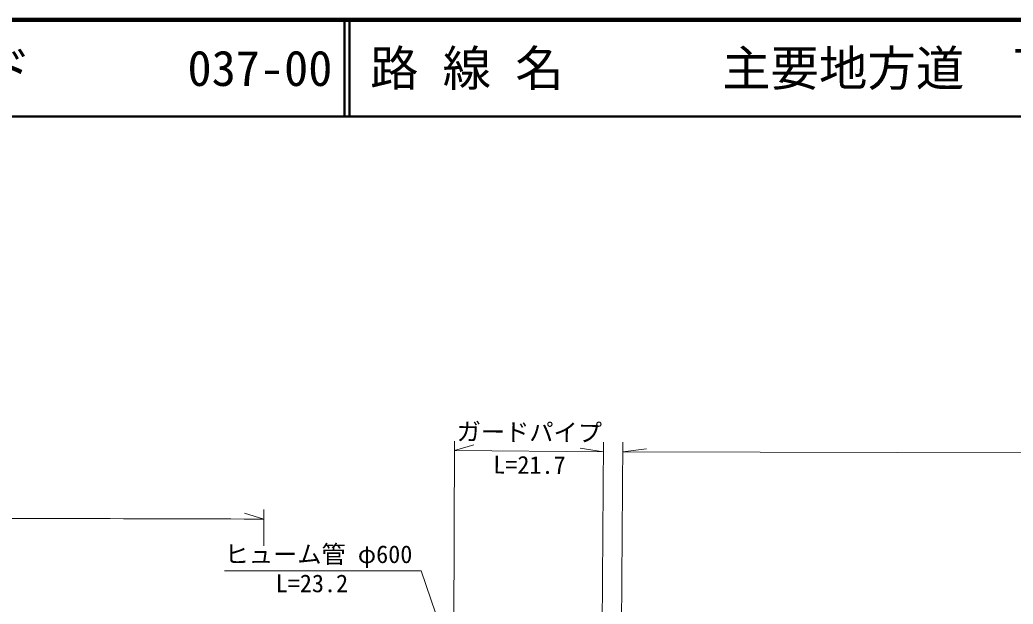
# Model space of a CAD drawing. Units: millimetres, scale not verified. Extents: x 40000 to 680000, y 20000 to 380000.
# Drawn here: x 144210 to 246786, y 319618 to 380000 of the extents above; entities that cross this region are included whole.
import ezdxf
from ezdxf.enums import TextEntityAlignment as Align

# ---------------------------------------------------------------- set-up
doc = ezdxf.new("R2010")
doc.units = ezdxf.units.MM
doc.header["$LTSCALE"] = 1000
for name, color, linetype, lineweight in [('M-BGD', 7, 'Continuous', 13), ('M-STR-HTXT', 7, 'Continuous', 13), ('M-TTL', 2, 'Continuous', 140), ('M-TTL-LINE', 7, 'Continuous', 50)]:
    doc.layers.add(name, color=color, linetype=linetype, lineweight=lineweight)
doc.layers.add('M-TTL-TXT', color=7, linetype='Continuous')
doc.styles.add('ＭＳ ゴシック', font='')
doc.styles.get('ＭＳ ゴシック').set_extended_font_data('MS Gothic')

msp = doc.modelspace()

# ---------------------------------------------------------------- linework, layer by layer
at = {"layer": 'M-BGD'}
msp.add_lwpolyline([(199211, 283286), (185660, 323061), (165360, 323061)], dxfattribs=at)
at = {"layer": 'M-STR-HTXT'}
for p, q in [((189014, 315471), (189097, 336471)), ((189093, 335487), (191098, 336071)), ((189093, 335487), (204487, 335364)), ((204487, 335364), (202058, 335725)), ((204302, 312203), (204495, 336364)), ((206302, 312187), (206495, 336348)), ((206487, 335348), (208920, 335671)), ((206487, 335348), (377233, 334975)), ((169402, 325661), (169416, 329404)), ((167366, 328412), (169412, 328404)), ((169412, 328404), (167415, 329012))]:
    msp.add_line(p, q, dxfattribs=at)
msp.add_arc((140759, -6426535), 6755000, 89.77432, 90.14992, dxfattribs=at)
at = {"layer": 'M-TTL'}
msp.add_line((680000, 380000), (40000, 380000), dxfattribs=at)
msp.add_line((680000, 380000), (40000, 380000), dxfattribs=at)
msp.add_line((680000, 380000), (40000, 380000), dxfattribs=at)
at = {"layer": 'M-TTL-LINE'}
for p, q in [((177750, 380000), (177750, 370000)), ((177750, 380000), (177750, 370000)), ((178250, 380000), (178250, 370000)), ((178250, 380000), (178250, 370000)), ((40000, 370000), (680000, 370000)), ((40000, 370000), (680000, 370000))]:
    msp.add_line(p, q, dxfattribs=at)

# ---------------------------------------------------------------- texts
at = {"layer": 'M-BGD', "style": 'ＭＳ ゴシック'}
msp.add_text('ヒューム管 φ600', height=1833, dxfattribs=at).set_placement((165360, 323311), align=Align.BOTTOM_LEFT)
msp.add_text('L=23.2', height=1833, dxfattribs=at).set_placement((170629, 322683), align=Align.TOP_LEFT)
at = {"layer": 'M-STR-HTXT', "style": 'ＭＳ ゴシック'}
msp.add_text('ガードパイプ', height=1833, rotation=359.543, dxfattribs=at).set_placement((196806, 335929), align=Align.BOTTOM_CENTER)
msp.add_text('L=21.7', height=1833, rotation=359.543, dxfattribs=at).set_placement((196842, 334929), align=Align.TOP_CENTER)
at = {"layer": 'M-TTL-TXT', "style": 'ＭＳ ゴシック'}
for s, p in [('図面コード', (120380, 375000)), ('図面コード', (120380, 375000)), ('037-00', (161521, 375000)), ('037-00', (161521, 375000)), ('路 線 名', (180380, 375000)), ('路 線 名', (180380, 375000)), ('主要地方道\u3000下松田布施線', (216734, 375000)), ('主要地方道\u3000下松田布施線', (216734, 375000))]:
    msp.add_text(s, height=3666, dxfattribs=at).set_placement(p, align=Align.MIDDLE_LEFT)

doc.saveas('drawing.dxf')
